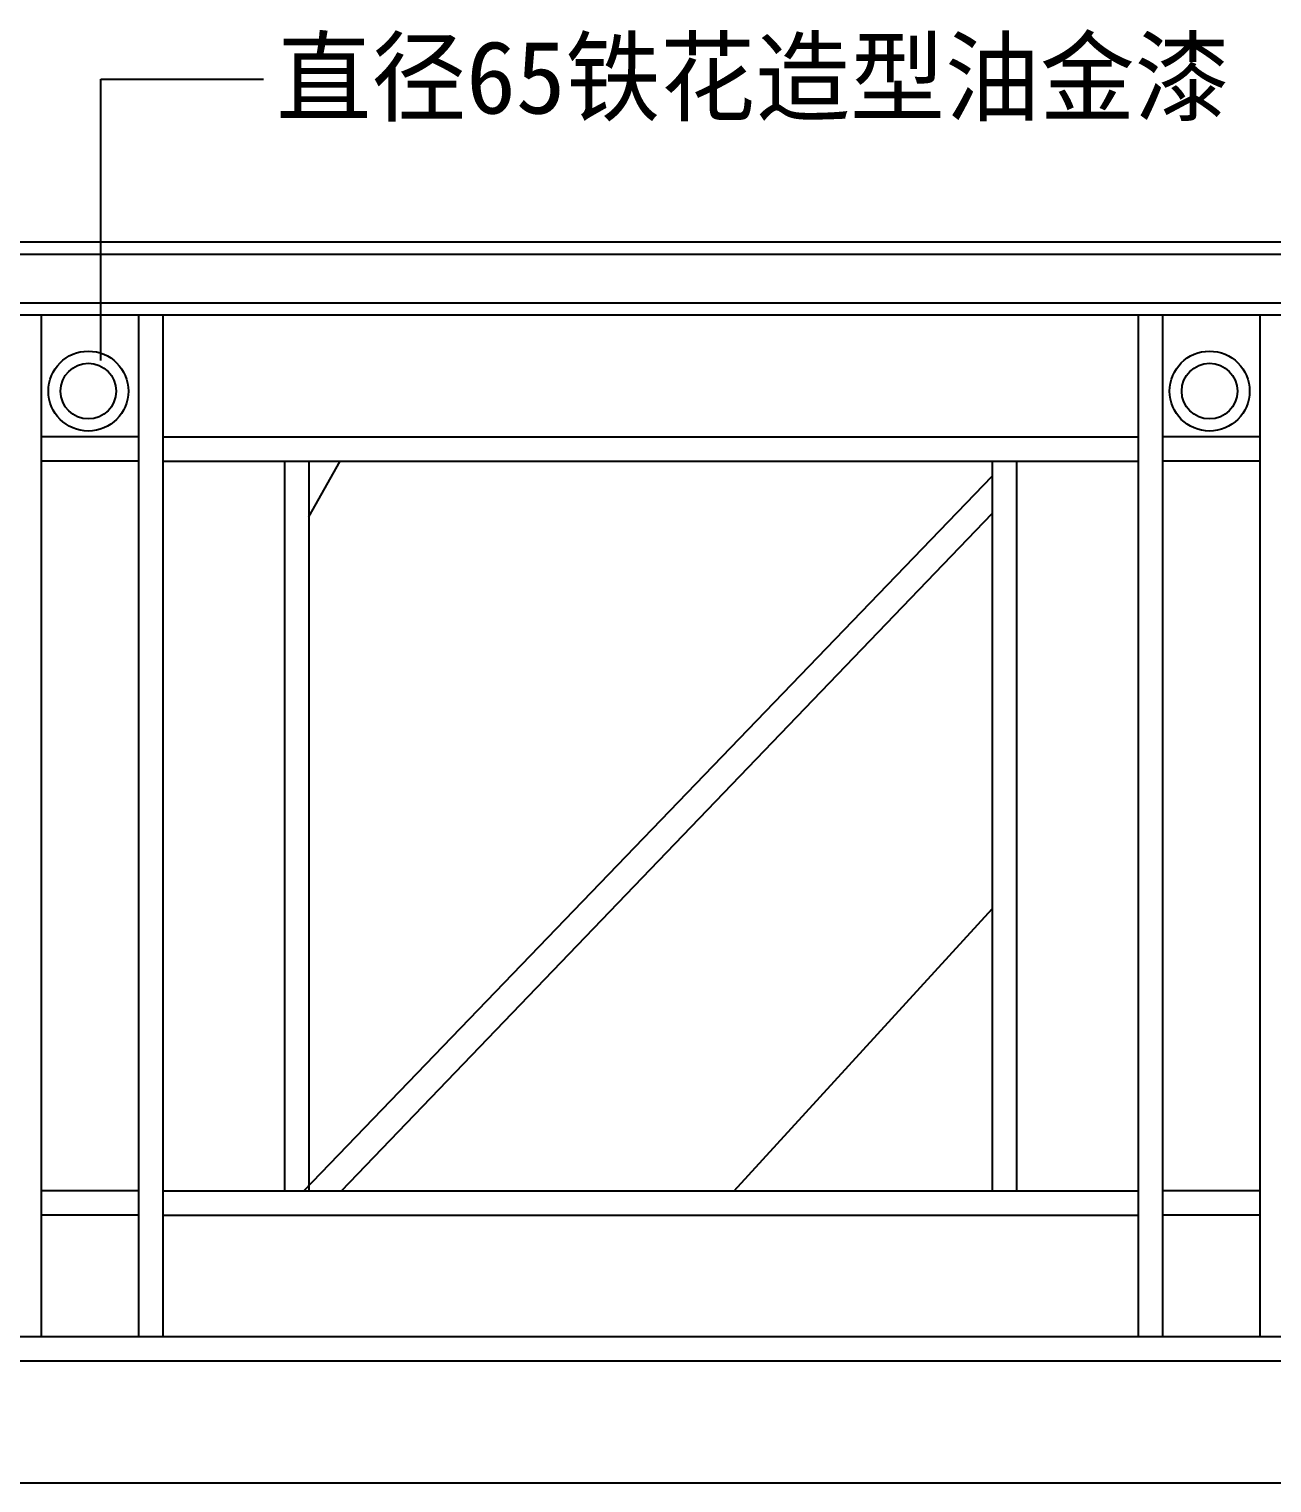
# Model space of a CAD drawing. Header units: metres. Extents: x 212 to 5262, y 3920 to 5197.
# Drawn here: x 1374 to 2395, y 4002 to 5197 of the extents above; entities that cross this region are included whole.
import ezdxf

# ---------------------------------------------------------------- set-up
doc = ezdxf.new("R2010")
doc.units = ezdxf.units.M
for name, color, linetype in [('3', 3, 'Continuous'), ('4', 4, 'Continuous'), ('7', 7, 'Continuous'), ('DIM', 3, 'Continuous'), ('TEXT', 3, 'Continuous')]:
    doc.layers.add(name, color=color, linetype=linetype)
doc.dimstyles.get("Standard").update_dxf_attribs({"dimtxt": 2.5, "dimasz": 2.5, "dimexe": 1.25, "dimexo": 0.625, "dimtad": 1, "dimcen": 2.5, "dimazin": 3, "dimtfac": 1, "dimtmove": 0, "dimatfit": 3})

msp = doc.modelspace()

# ---------------------------------------------------------------- linework, layer by layer
at = {"layer": '3'}
for p, q in [((5261.88, 5011.8), (402.75, 5011.8)), ((5261.88, 4971.8), (400.64, 4971.8)), ((1603.72, 4796.1), (1629.42, 4841.8)), ((1599.71, 4241.8), (2165.38, 4829.5)), ((1630.58, 4241.8), (2165.38, 4798.76)), ((1953.3, 4241.8), (2165.38, 4473.88))]:
    msp.add_line(p, q, dxfattribs=at)
for centre in [(1422.46, 4899.39), (2344.13, 4899.39)]:
    msp.add_circle(centre, 22.86, dxfattribs=at)
at = {"layer": '4'}
for p, q in [((5261.88, 5021.8), (400.14, 5021.8)), ((5261.88, 4961.8), (398.95, 4961.8)), ((5261.88, 4121.8), (420.91, 4121.8)), ((5261.88, 4101.8), (420.79, 4101.8)), ((428.09, 4001.8), (5261.88, 4001.8))]:
    msp.add_line(p, q, dxfattribs=at)
at = {"layer": '7'}
for p, q in [((1383.72, 4961.8), (1383.72, 4121.8)), ((1463.72, 4961.8), (1463.72, 4121.8)), ((1483.72, 4961.8), (1483.72, 4121.8)), ((2285.38, 4961.8), (2285.38, 4121.8)), ((2305.38, 4961.8), (2305.38, 4121.8)), ((2385.38, 4961.8), (2385.38, 4121.8)), ((1463.72, 4861.8), (1383.72, 4861.8)), ((1483.72, 4861.8), (2285.38, 4861.8)), ((2385.38, 4861.8), (2305.38, 4861.8)), ((1463.72, 4841.8), (1383.72, 4841.8)), ((1483.72, 4841.8), (2285.38, 4841.8)), ((1583.72, 4841.8), (1583.72, 4241.8)), ((1603.72, 4841.8), (1603.72, 4241.8)), ((2165.38, 4841.8), (2165.38, 4241.8)), ((2185.38, 4841.8), (2185.38, 4241.8)), ((2385.38, 4841.8), (2305.38, 4841.8)), ((1463.72, 4241.8), (1383.72, 4241.8)), ((1483.72, 4241.8), (2285.38, 4241.8)), ((2385.38, 4241.8), (2305.38, 4241.8)), ((1463.72, 4221.8), (1383.72, 4221.8)), ((1483.72, 4221.8), (2285.38, 4221.8)), ((2385.38, 4221.8), (2305.38, 4221.8))]:
    msp.add_line(p, q, dxfattribs=at)
for centre in [(1422.46, 4899.39), (2344.13, 4899.39)]:
    msp.add_circle(centre, 32.86, dxfattribs=at)

# ---------------------------------------------------------------- texts
at = {"layer": 'TEXT'}
msp.add_text('直径65铁花造型油金漆', height=60, dxfattribs=at).set_placement((1577.02, 5127.55))

# ---------------------------------------------------------------- leaders
at = {"layer": 'DIM'}
msp.add_leader([(1432.8, 4924.61), (1432.8, 5155.97), (1566.39, 5155.97)], dimstyle='Standard', dxfattribs=at)

doc.saveas('drawing.dxf')
